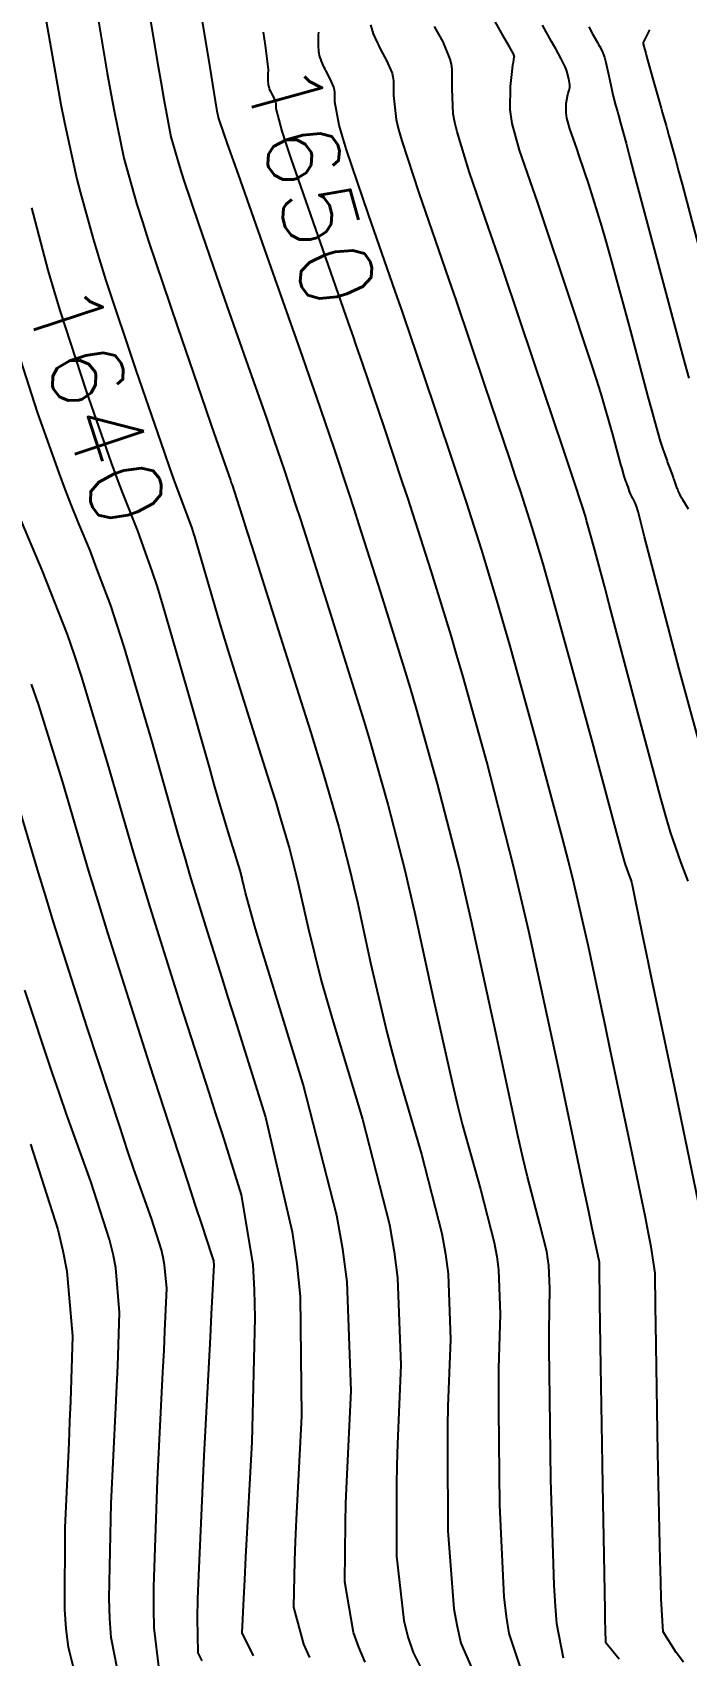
# Model space of a CAD drawing. Header units: metres. Extents: x 837475 to 838479, y 1189012 to 1191015.
# Drawn here: x 837530.1 to 837564.4, y 1190079.4 to 1190164.3 of the extents above; entities that cross this region are included whole.
import ezdxf

# ---------------------------------------------------------------- set-up
doc = ezdxf.new("R2010")
doc.units = ezdxf.units.M
doc.header["$LTSCALE"] = 0.3
doc.layers.add('COTAS 10', color=1, linetype='Continuous')
doc.layers.add('COTAS INT', color=252, linetype='Continuous')
doc.styles.get("Standard").update_dxf_attribs({"font": 'simplex.shx'})

msp = doc.modelspace()

# ---------------------------------------------------------------- linework, layer by layer
at = {"layer": 'COTAS 10'}
for points in [[(837564.492, 1190139.357), (837564.339, 1190139.628), (837564.198, 1190139.849), (837564.164, 1190139.906), (837564.132, 1190139.961), (837564.035, 1190140.144), (837563.954, 1190140.327), (837563.932, 1190140.381), (837563.91, 1190140.437), (837563.832, 1190140.654), (837563.743, 1190140.907), (837563.715, 1190140.986), (837563.685, 1190141.069), (837563.562, 1190141.399), (837563.435, 1190141.741), (837563.403, 1190141.831), (837563.371, 1190141.919), (837563.267, 1190142.219), (837563.171, 1190142.501), (837563.119, 1190142.655), (837563.025, 1190142.927), (837562.727, 1190143.982), (837562.572, 1190144.552), (837562.386, 1190145.242), (837561.453, 1190148.74), (837560.426, 1190152.517), (837560.181, 1190153.384), (837559.953, 1190154.173), (837559.271, 1190156.376), (837558.773, 1190157.852), (837558.661, 1190158.183), (837558.559, 1190158.48), (837558.286, 1190159.271), (837558.134, 1190159.82), (837558.11, 1190159.964), (837558.094, 1190160.105), (837558.097, 1190160.586), (837558.153, 1190160.972), (837558.17, 1190161.053), (837558.187, 1190161.123), (837558.251, 1190161.281), (837558.289, 1190161.426), (837558.289, 1190161.487), (837558.286, 1190161.558), (837558.235, 1190161.886), (837558.126, 1190162.28), (837558.085, 1190162.392), (837558.039, 1190162.504), (837557.836, 1190162.918), (837557.543, 1190163.444), (837557.441, 1190163.627), (837557.33, 1190163.827), (837556.853, 1190164.681)], [(837560.863, 1190079.184), (837560.166, 1190080.031), (837560.149, 1190080.749), (837560.141, 1190081.193), (837560.13, 1190081.743), (837560.079, 1190084.615), (837560.016, 1190088.299), (837559.998, 1190089.361), (837559.98, 1190090.442), (837559.913, 1190094.496), (837559.859, 1190097.867), (837559.849, 1190098.515), (837559.841, 1190099.041), (837559.831, 1190099.913), (837559.828, 1190099.986), (837559.825, 1190100.008), (837559.821, 1190100.031), (837559.799, 1190100.119), (837559.459, 1190101.709), (837559.254, 1190102.679), (837559.002, 1190103.878), (837557.694, 1190110.119), (837556.134, 1190117.282), (837555.723, 1190119.062), (837555.321, 1190120.754), (837553.944, 1190126.131), (837552.695, 1190130.585), (837552.374, 1190131.696), (837552.063, 1190132.754), (837551.03, 1190136.131), (837550.065, 1190139.13), (837549.797, 1190139.949), (837549.53, 1190140.764), (837548.565, 1190143.666), (837547.446, 1190146.946), (837547.082, 1190147.999), (837546.951, 1190148.376), (837546.694, 1190149.114), (837545.099, 1190153.666), (837543.698, 1190157.705), (837543.434, 1190158.498), (837543.222, 1190159.149), (837542.904, 1190160.326), (837542.904, 1190160.571), (837542.894, 1190160.636), (837542.88, 1190160.699), (837542.789, 1190160.913), (837542.682, 1190161.107), (837542.657, 1190161.156), (837542.633, 1190161.203), (837542.565, 1190161.36), (837542.519, 1190161.51), (837542.51, 1190161.554), (837542.502, 1190161.599), (837542.489, 1190161.77), (837542.49, 1190161.97), (837542.492, 1190162.034), (837542.495, 1190162.101), (837542.513, 1190162.375), (837542.358, 1190163.631), (837542.253, 1190164.318)], [(837547.561, 1190079.015), (837547.229, 1190079.807), (837546.96, 1190080.582), (837546.51, 1190083.229), (837546.534, 1190086.3), (837546.564, 1190087.343), (837546.605, 1190088.469), (837546.833, 1190093.229), (837546.629, 1190098.916), (837546.395, 1190100.626), (837546.085, 1190102.396), (837544.328, 1190109.277), (837542.49, 1190115.23), (837542.129, 1190116.415), (837541.833, 1190117.399), (837541.295, 1190119.277), (837541.181, 1190119.801), (837541.151, 1190119.931), (837541.122, 1190120.055), (837541.021, 1190120.449), (837540.875, 1190120.948), (837540.816, 1190121.138), (837540.75, 1190121.351), (837540.449, 1190122.308), (837539.893, 1190124.171), (837539.667, 1190124.955), (837539.41, 1190125.856), (837538.219, 1190130.078), (837536.978, 1190134.357), (837536.689, 1190135.294), (837536.423, 1190136.122), (837536.072, 1190137.087), (837535.658, 1190138.219), (837534.875, 1190140.189), (837534.597, 1190140.938), (837534.292, 1190141.776), (837532.973, 1190145.534), (837531.61, 1190149.704), (837531.278, 1190150.801), (837530.966, 1190151.873), (837530.11, 1190155.127)], [(837534.76, 1190077.818), (837534.268, 1190080.315), (837534.199, 1190081.285), (837534.161, 1190082.376), (837534.266, 1190087.324), (837534.516, 1190092.347), (837534.569, 1190093.486), (837534.613, 1190094.515), (837534.713, 1190097.324), (837534.513, 1190099.65), (837534.369, 1190100.376), (837534.187, 1190101.137), (837533.208, 1190104.181), (837531.93, 1190107.707), (837531.559, 1190108.772), (837531.18, 1190109.875), (837529.752, 1190114.181)]]:
    msp.add_lwpolyline(points, dxfattribs=at)
at = {"layer": 'COTAS INT'}
for points in [[(837557.952, 1190079.236), (837557.603, 1190081.032), (837557.527, 1190081.953), (837557.46, 1190083.058), (837557.292, 1190088.576), (837557.216, 1190094.196), (837557.207, 1190095.364), (837557.203, 1190096.364), (837557.232, 1190098.576), (837557.188, 1190099.772), (837557.139, 1190100.132), (837557.074, 1190100.504), (837556.705, 1190101.951), (837556.065, 1190104.413), (837555.829, 1190105.426), (837555.568, 1190106.582), (837554.414, 1190111.951), (837553.143, 1190117.786), (837552.808, 1190119.236), (837552.481, 1190120.615), (837551.359, 1190124.994), (837550.252, 1190128.907), (837549.933, 1190129.991), (837549.609, 1190131.076), (837548.395, 1190134.994), (837547.26, 1190138.537), (837546.986, 1190139.385), (837546.729, 1190140.175), (837545.946, 1190142.545), (837545.016, 1190145.254), (837544.667, 1190146.258), (837544.279, 1190147.372), (837542.545, 1190152.308), (837540.933, 1190156.882), (837540.368, 1190158.485), (837539.939, 1190159.703), (837539.89, 1190159.85), (837539.883, 1190159.874), (837539.864, 1190159.939), (837539.835, 1190160.103), (837539.82, 1190160.189), (837539.803, 1190160.293), (837539.446, 1190162.474), (837539.152, 1190164.266), (837538.361, 1190169.079)], [(837535.808, 1190168.094), (837536.678, 1190162.818), (837536.862, 1190161.733), (837537.023, 1190160.811), (837537.399, 1190158.838), (837537.752, 1190157.589), (837537.897, 1190157.123), (837538.064, 1190156.605), (837538.838, 1190154.3), (837539.788, 1190151.555), (837540.065, 1190150.759), (837540.349, 1190149.947), (837541.424, 1190146.886), (837542.394, 1190144.124), (837542.611, 1190143.501), (837542.806, 1190142.94), (837543.326, 1190141.424), (837543.928, 1190139.585), (837544.174, 1190138.82), (837544.456, 1190137.945), (837545.761, 1190133.858), (837547.154, 1190129.398), (837547.492, 1190128.287), (837547.808, 1190127.23), (837548.775, 1190123.858), (837549.641, 1190120.475), (837549.894, 1190119.41), (837550.153, 1190118.29), (837551.135, 1190113.782), (837552.134, 1190109.286), (837552.404, 1190108.173), (837552.671, 1190107.117), (837553.611, 1190103.782), (837554.327, 1190100.977), (837554.453, 1190100.255), (837554.548, 1190099.558), (837554.632, 1190097.239), (837554.553, 1190094.391), (837554.546, 1190093.359), (837554.546, 1190092.222), (837554.597, 1190087.239), (837554.835, 1190082.439), (837554.953, 1190081.417), (837555.093, 1190080.528), (837555.784, 1190078.427)], [(837533.289, 1190166.804), (837534.067, 1190162.172), (837534.252, 1190161.135), (837534.424, 1190160.205), (837534.933, 1190157.737), (837535.621, 1190155.303), (837535.904, 1190154.395), (837536.229, 1190153.386), (837537.737, 1190148.898), (837539.209, 1190144.625), (837539.51, 1190143.752), (837539.765, 1190143.013), (837540.303, 1190141.464), (837540.509, 1190140.877), (837540.555, 1190140.744), (837540.597, 1190140.625), (837540.707, 1190140.303), (837541.127, 1190138.996), (837541.363, 1190138.256), (837541.651, 1190137.352), (837543.126, 1190132.722), (837544.7, 1190127.72), (837545.051, 1190126.582), (837545.364, 1190125.552), (837546.19, 1190122.722), (837546.801, 1190120.335), (837546.98, 1190119.584), (837547.162, 1190118.794), (837547.855, 1190115.614), (837548.7, 1190111.99), (837548.979, 1190110.92), (837549.278, 1190109.822), (837550.516, 1190105.614), (837551.58, 1190101.45), (837551.767, 1190100.379), (837551.908, 1190099.344), (837552.032, 1190095.902), (837551.904, 1190092.417), (837551.886, 1190091.354), (837551.875, 1190090.248), (837551.901, 1190085.902), (837552.21, 1190081.82), (837552.378, 1190080.88), (837552.582, 1190080.023), (837553.617, 1190077.618)], [(837530.77, 1190165.514), (837531.456, 1190161.525), (837531.641, 1190160.537), (837531.825, 1190159.6), (837532.468, 1190156.635), (837532.651, 1190155.967), (837533.324, 1190153.499), (837533.641, 1190152.453), (837533.993, 1190151.331), (837535.555, 1190146.635), (837537.044, 1190142.341), (837537.35, 1190141.471), (837537.61, 1190140.739), (837538.168, 1190139.249), (837538.49, 1190138.364), (837538.603, 1190138.014), (837538.629, 1190137.932), (837538.725, 1190137.619), (837539.249, 1190135.813), (837539.965, 1190133.359), (837540.208, 1190132.556), (837540.472, 1190131.698), (837541.585, 1190128.15), (837542.65, 1190124.771), (837542.883, 1190124.019), (837543.088, 1190123.347), (837543.606, 1190121.585), (837543.961, 1190120.195), (837544.065, 1190119.758), (837544.172, 1190119.297), (837544.575, 1190117.445), (837545.267, 1190114.694), (837545.554, 1190113.668), (837545.884, 1190112.526), (837547.422, 1190107.445), (837548.833, 1190101.923), (837549.081, 1190100.503), (837549.269, 1190099.13), (837549.433, 1190094.566), (837549.254, 1190090.443), (837549.225, 1190089.348), (837549.205, 1190088.274), (837549.205, 1190084.566), (837549.585, 1190081.201), (837549.804, 1190080.344), (837550.072, 1190079.519), (837551.449, 1190076.81)], [(837547.85, 1190164.707), (837547.993, 1190164.237), (837548.206, 1190163.75), (837548.279, 1190163.602), (837548.358, 1190163.449), (837548.692, 1190162.847), (837548.974, 1190162.177), (837549.02, 1190161.981), (837549.051, 1190161.78), (837549.05, 1190161.016), (837549.196, 1190159.749), (837549.321, 1190159.231), (837549.483, 1190158.641), (837550.374, 1190155.908), (837551.587, 1190152.425), (837551.952, 1190151.362), (837552.331, 1190150.257), (837553.803, 1190145.908), (837555.133, 1190141.942), (837555.421, 1190141.078), (837555.674, 1190140.315), (837556.299, 1190138.403), (837556.863, 1190136.506), (837557.079, 1190135.752), (837557.32, 1190134.898), (837558.403, 1190130.989), (837559.502, 1190126.971), (837559.752, 1190126.049), (837559.979, 1190125.21), (837560.605, 1190122.865), (837561.008, 1190121.37), (837561.095, 1190121.066), (837561.17, 1190120.809), (837561.354, 1190120.279), (837561.471, 1190119.963), (837561.504, 1190119.841), (837561.538, 1190119.703), (837561.666, 1190119.083), (837562.068, 1190117.113), (837562.275, 1190116.125), (837562.523, 1190114.945), (837563.767, 1190109.083), (837564.982, 1190103.165)], [(837564.472, 1190119.887), (837564.117, 1190120.85), (837563.559, 1190122.46), (837563.328, 1190123.24), (837563.065, 1190124.165), (837561.839, 1190128.713), (837560.61, 1190133.387), (837560.345, 1190134.392), (837560.112, 1190135.271), (837559.54, 1190137.403), (837559.227, 1190138.529), (837559.158, 1190138.775), (837559.096, 1190138.993), (837558.933, 1190139.54), (837558.478, 1190140.907), (837558.232, 1190141.642), (837557.934, 1190142.531), (837556.422, 1190147.029), (837554.773, 1190151.912), (837554.387, 1190153.044), (837554.033, 1190154.08), (837553.011, 1190157.029), (837552.376, 1190159.109), (837552.265, 1190159.597), (837552.183, 1190160.048), (837552.123, 1190161.36), (837552.125, 1190162.385), (837552.082, 1190162.654), (837552.021, 1190162.917), (837551.644, 1190163.813), (837551.196, 1190164.62)], [(837565.469, 1190125.636), (837564.012, 1190130.98), (837562.664, 1190136.124), (837562.405, 1190137.114), (837562.195, 1190137.914), (837561.852, 1190139.234), (837561.826, 1190139.337), (837561.816, 1190139.37), (837561.806, 1190139.405), (837561.76, 1190139.549), (837561.706, 1190139.693), (837561.691, 1190139.727), (837561.676, 1190139.76), (837561.619, 1190139.861), (837561.566, 1190139.944), (837561.553, 1190139.965), (837561.541, 1190139.986), (837561.505, 1190140.054), (837561.475, 1190140.122), (837561.467, 1190140.142), (837561.458, 1190140.163), (837561.429, 1190140.244), (837561.396, 1190140.338), (837561.386, 1190140.368), (837561.375, 1190140.399), (837561.329, 1190140.522), (837561.281, 1190140.65), (837561.269, 1190140.683), (837561.258, 1190140.716), (837561.219, 1190140.828), (837561.183, 1190140.933), (837561.173, 1190140.962), (837561.163, 1190140.99), (837561.128, 1190141.092), (837561.017, 1190141.485), (837560.96, 1190141.698), (837560.89, 1190141.956), (837560.542, 1190143.26), (837559.917, 1190145.389), (837559.673, 1190146.166), (837559.398, 1190147.024), (837558.15, 1190150.801), (837556.885, 1190154.548), (837556.6, 1190155.388), (837556.343, 1190156.142), (837555.648, 1190158.15), (837555.264, 1190159.543), (837555.203, 1190159.909), (837555.161, 1190160.267), (837555.17, 1190161.487), (837555.284, 1190162.429), (837555.307, 1190162.612), (837555.327, 1190162.76), (837555.372, 1190163.01), (837555.378, 1190163.053), (837555.374, 1190163.071), (837555.368, 1190163.09), (837555.325, 1190163.18), (837555.119, 1190163.549), (837554.879, 1190163.98), (837554.215, 1190165.168)], [(837559.281, 1190164.605), (837559.491, 1190164.195), (837559.724, 1190163.777), (837559.778, 1190163.68), (837559.828, 1190163.591), (837559.971, 1190163.333), (837560.095, 1190163.01), (837560.133, 1190162.878), (837560.172, 1190162.728), (837560.328, 1190162.036), (837560.483, 1190161.306), (837560.522, 1190161.133), (837560.559, 1190160.972), (837560.68, 1190160.494), (837560.772, 1190160.163), (837560.792, 1190160.095), (837560.808, 1190160.037), (837560.844, 1190159.912), (837560.862, 1190159.854), (837560.866, 1190159.838), (837560.87, 1190159.823), (837560.884, 1190159.768), (837560.898, 1190159.716), (837560.906, 1190159.688), (837560.921, 1190159.638), (837561.224, 1190158.506), (837561.409, 1190157.809), (837561.639, 1190156.947), (837562.835, 1190152.448), (837564.057, 1190147.873), (837564.303, 1190146.963), (837564.509, 1190146.207)], [(837564.226, 1190079.015), (837563.842, 1190079.527), (837563.177, 1190080.602), (837563.071, 1190082.327), (837563.041, 1190083.248), (837563.01, 1190084.361), (837562.894, 1190089.98), (837562.798, 1190095.603), (837562.78, 1190096.718), (837562.766, 1190097.641), (837562.747, 1190099.378), (837562.54, 1190100.762), (837562.408, 1190101.462), (837562.243, 1190102.3), (837561.377, 1190106.471), (837560.396, 1190111.087), (837560.16, 1190112.206), (837559.938, 1190113.256), (837559.261, 1190116.471), (837558.49, 1190119.808), (837558.209, 1190120.934), (837557.898, 1190122.149), (837556.528, 1190127.267), (837555.139, 1190132.263), (837554.815, 1190133.401), (837554.518, 1190134.431), (837553.664, 1190137.267), (837552.869, 1190139.722), (837552.609, 1190140.514), (837552.331, 1190141.353), (837551.184, 1190144.787), (837549.888, 1190148.601), (837549.677, 1190149.217), (837549.517, 1190149.68), (837549.141, 1190150.77), (837547.736, 1190154.787), (837546.591, 1190158.173), (837546.377, 1190158.864), (837546.209, 1190159.449), (837545.977, 1190160.671), (837545.978, 1190161.176), (837545.957, 1190161.308), (837545.927, 1190161.438), (837545.741, 1190161.88), (837545.52, 1190162.278), (837545.468, 1190162.379), (837545.42, 1190162.477), (837545.279, 1190162.798), (837545.184, 1190163.109), (837545.166, 1190163.199), (837545.15, 1190163.292), (837545.122, 1190163.643), (837545.125, 1190164.055), (837545.13, 1190164.186), (837545.136, 1190164.325)], [(837562.455, 1190164.444), (837562.121, 1190163.776), (837562.12, 1190163.758), (837562.12, 1190163.751), (837562.121, 1190163.744), (837562.125, 1190163.714), (837562.209, 1190163.401), (837562.26, 1190163.216), (837562.322, 1190162.988), (837562.65, 1190161.811), (837562.989, 1190160.595), (837563.06, 1190160.344), (837563.121, 1190160.129), (837563.257, 1190159.66), (837563.323, 1190159.437), (837563.34, 1190159.376), (837563.357, 1190159.317), (837563.411, 1190159.106), (837563.464, 1190158.904), (837563.479, 1190158.849), (837563.495, 1190158.795), (837563.553, 1190158.604), (837563.825, 1190157.61), (837563.975, 1190157.05), (837564.158, 1190156.366), (837565.09, 1190152.867)], [(837529.227, 1190148.078), (837530.391, 1190144.433), (837531.541, 1190141.21), (837531.844, 1190140.406), (837532.139, 1190139.639), (837532.584, 1190138.559), (837533.148, 1190137.19), (837533.508, 1190136.24), (837534.233, 1190134.318), (837534.575, 1190133.285), (837534.936, 1190132.149), (837536.393, 1190127.19), (837537.783, 1190122.284), (837538.102, 1190121.183), (837538.392, 1190120.192), (837539.203, 1190117.541), (837540.064, 1190114.835), (837540.386, 1190113.811), (837540.745, 1190112.667), (837542.342, 1190107.541), (837543.748, 1190101.548), (837543.986, 1190099.858), (837544.158, 1190098.155), (837544.234, 1190091.892), (837543.955, 1190086.495), (837543.904, 1190085.338), (837543.864, 1190084.326), (837543.814, 1190081.892), (837544.335, 1190079.963), (837544.655, 1190079.271)], [(837529.403, 1190139.09), (837530.639, 1190136.161), (837531.963, 1190132.798), (837532.332, 1190131.741), (837532.702, 1190130.629), (837534.046, 1190126.161), (837535.457, 1190121.28), (837535.868, 1190119.909), (837536.289, 1190118.529), (837537.885, 1190113.476), (837539.383, 1190108.833), (837539.741, 1190107.713), (837540.075, 1190106.665), (837541.08, 1190103.476), (837541.679, 1190099.838), (837541.758, 1190098.508), (837541.799, 1190097.037), (837541.634, 1190090.555), (837541.305, 1190084.521), (837541.243, 1190083.332), (837541.193, 1190082.353), (837541.119, 1190080.555), (837541.71, 1190079.344)], [(837530.088, 1190130.197), (837530.467, 1190129.11), (837531.699, 1190125.131), (837533.087, 1190120.409), (837533.564, 1190118.853), (837534.081, 1190117.19), (837536.285, 1190110.283), (837538.285, 1190104.119), (837538.674, 1190102.924), (837538.991, 1190101.951), (837539.541, 1190100.283), (837539.607, 1190100.077), (837539.619, 1190100.025), (837539.629, 1190099.976), (837539.643, 1190099.819), (837539.561, 1190098.2), (837539.512, 1190097.229), (837539.45, 1190096.031), (837539.127, 1190089.819), (837538.836, 1190083.559), (837538.793, 1190082.331), (837538.768, 1190081.323), (837538.814, 1190079.506), (837539.015, 1190079.092)], [(837536.787, 1190078.662), (837536.518, 1190080.819), (837536.496, 1190081.808), (837536.498, 1190082.968), (837536.697, 1190088.571), (837536.983, 1190094.189), (837537.04, 1190095.357), (837537.087, 1190096.357), (837537.178, 1190098.571), (837537.071, 1190099.813), (837536.994, 1190100.201), (837536.897, 1190100.607), (837536.374, 1190102.232), (837535.46, 1190104.829), (837535.116, 1190105.848), (837534.733, 1190106.997), (837533.018, 1190112.232), (837531.257, 1190117.753), (837530.843, 1190119.083), (837530.462, 1190120.327), (837529.352, 1190124.102)], [(837530.041, 1190106.131), (837531.476, 1190101.668), (837531.744, 1190100.552), (837531.955, 1190099.487), (837532.248, 1190096.076), (837532.139, 1190092.673), (837532.097, 1190091.614), (837532.05, 1190090.505), (837531.836, 1190086.076), (837531.823, 1190081.785), (837531.902, 1190080.762), (837532.018, 1190079.811), (837532.733, 1190076.973)]]:
    msp.add_lwpolyline(points, dxfattribs=at)

# ---------------------------------------------------------------- texts
at = {"layer": 'COTAS 10', "char_height": 3.8, "attachment_point": 7}
for s, insert, rotation in [('1650', (837541.16, 1190162.122), 285.53358), ('1640', (837529.658, 1190150.439), 288.2912)]:
    msp.add_mtext(s, dxfattribs=dict(at, insert=insert, rotation=rotation))

doc.saveas('drawing.dxf')
